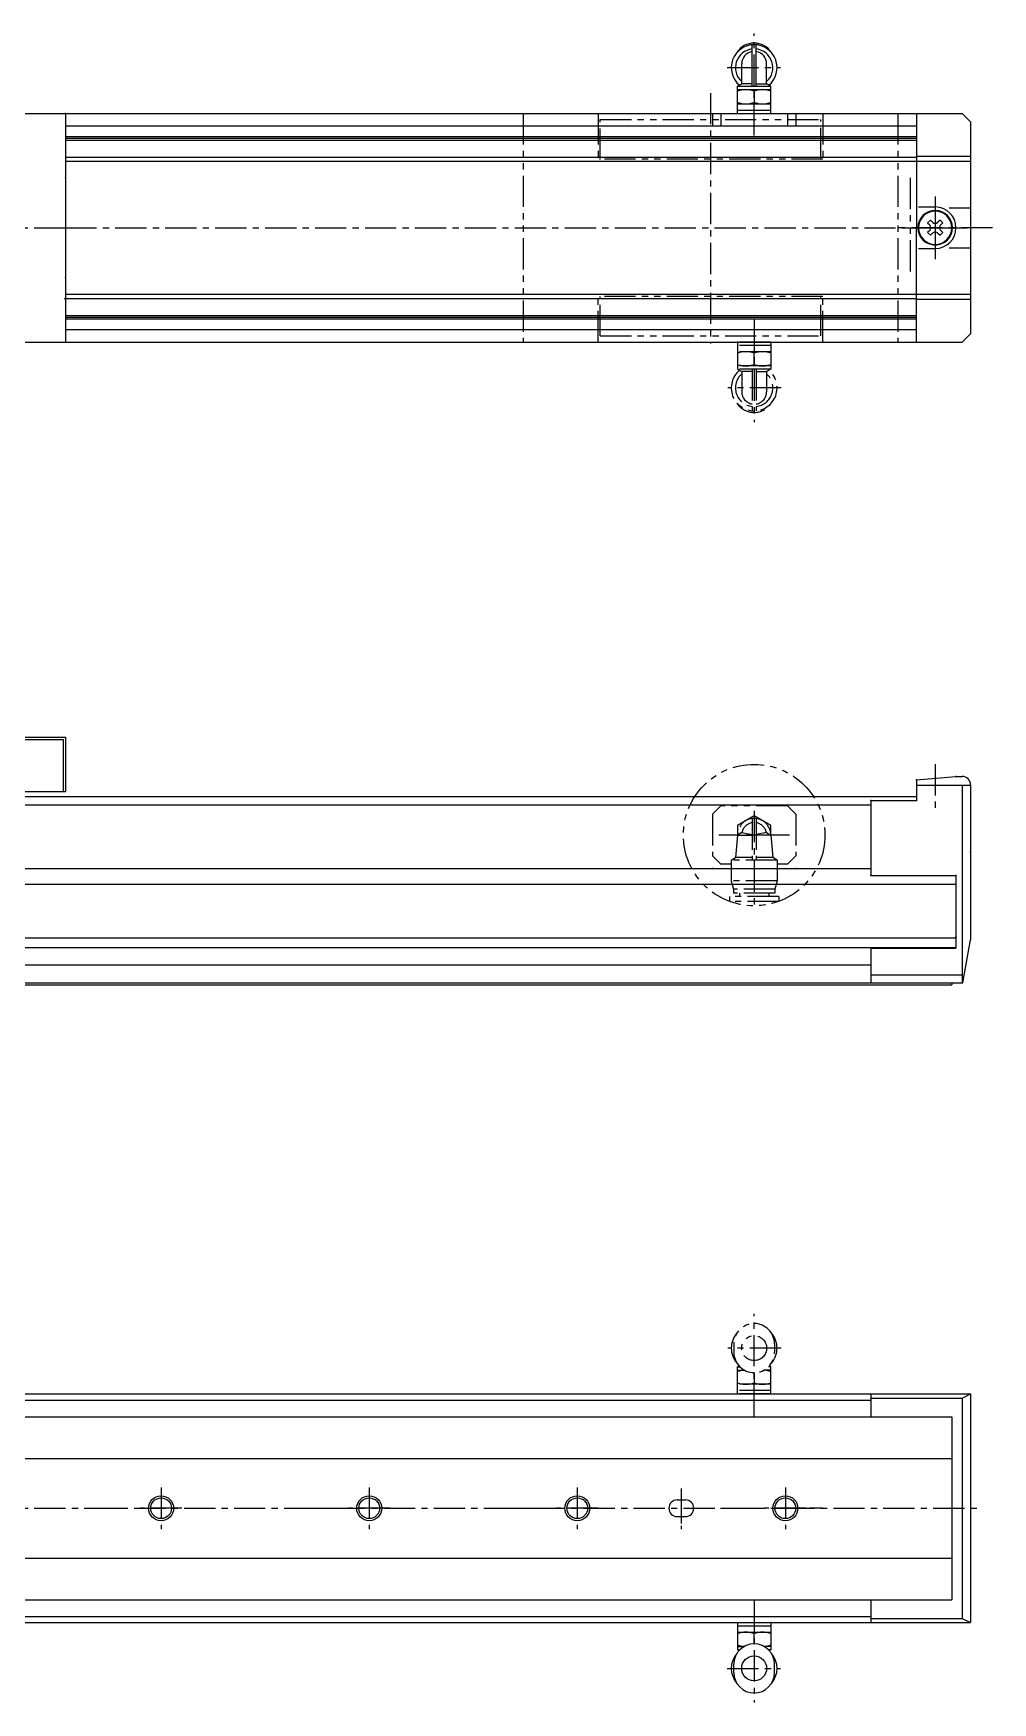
# Model space of a CAD drawing. Extents: x -774 to -90, y 103 to 509.
# Drawn here: x -320.2 to -89.7, y 107.2 to 508.5 of the extents above; entities that cross this region are included whole.
import ezdxf

# ---------------------------------------------------------------- set-up
doc = ezdxf.new("R2010")
doc.units = 0
for name, pattern in [('CENTER', [12, 7.5, -1.5, 1.5, -1.5]), ('CONTINOUS', [0]), ('PHANTOM', [15, 7.5, -1.5, 1.5, -1.5, 1.5, -1.5])]:
    doc.linetypes.add(name, pattern=pattern)
doc.layers.get('0').update_dxf_attribs({"linetype": 'CONTINUOUS'})
doc.layers.add('CENTER', color=1, linetype='CENTER')

msp = doc.modelspace()

# ---------------------------------------------------------------- linework, layer by layer
at = {"color": 7, "linetype": 'CONTINOUS'}
for p, q in [((-147.52, 495.79), (-147.52, 505.76)), ((-146.52, 495.79), (-146.52, 505.76)), ((-150.02, 496.36), (-150.02, 501.19)), ((-144.02, 496.36), (-144.02, 501.19)), ((-151.02, 495.79), (-150.02, 496.36)), ((-151.02, 495.79), (-143.02, 495.79)), ((-151.02, 489.29), (-151.02, 495.79)), ((-151.02, 494.99), (-143.02, 494.99)), ((-147.52, 496.36), (-150.02, 496.36)), ((-147.02, 494.63), (-147.02, 491.94)), ((-146.52, 496.36), (-144.02, 496.36)), ((-143.02, 495.79), (-144.02, 496.36)), ((-143.02, 489.29), (-143.02, 495.79)), ((-151.02, 491.59), (-143.02, 491.59)), ((-151.02, 490.09), (-143.02, 490.09)), ((-581.02, 489.29), (-108.02, 489.29)), ((-330.52, 489.29), (-312.52, 489.29)), ((-312.52, 489.29), (-312.52, 434.29)), ((-312.52, 486.29), (-108.02, 486.29)), ((-157.02, 489.29), (-157.02, 486.29)), ((-155.02, 489.29), (-155.02, 486.29)), ((-151.02, 489.29), (-143.02, 489.29)), ((-139.02, 489.29), (-139.02, 486.29)), ((-137.02, 489.29), (-137.02, 486.29)), ((-108.02, 489.29), (-108.02, 461.79)), ((-108.02, 489.29), (-97.02, 489.29)), ((-95.02, 487.29), (-97.02, 489.29)), ((-95.02, 487.29), (-95.02, 436.29)), ((-312.52, 483.69), (-108.02, 483.69)), ((-312.52, 483.29), (-108.02, 483.29)), ((-312.52, 482.88), (-108.02, 482.88)), ((-312.52, 478.79), (-108.02, 478.79)), ((-312.52, 477.79), (-108.02, 477.79)), ((-108.02, 478.99), (-95.02, 478.99)), ((-108.02, 477.79), (-95.02, 477.79)), ((-107.51, 466.79), (-103.52, 466.79)), ((-100.2, 466.59), (-95.02, 466.59)), ((-108.02, 434.29), (-108.02, 461.79)), ((-104.68, 463.6), (-105.33, 462.95)), ((-105.33, 462.95), (-104.83, 462.45)), ((-104.18, 463.1), (-104.68, 463.6)), ((-102.36, 463.6), (-102.85, 463.1)), ((-101.71, 462.95), (-102.36, 463.6)), ((-102.2, 462.45), (-101.71, 462.95)), ((-104.83, 461.12), (-105.33, 460.63)), ((-105.33, 460.63), (-104.68, 459.98)), ((-104.68, 459.98), (-104.18, 460.47)), ((-102.85, 460.47), (-102.36, 459.98)), ((-102.36, 459.98), (-101.71, 460.63)), ((-101.71, 460.63), (-102.2, 461.12)), ((-107.51, 456.79), (-103.52, 456.79)), ((-100.2, 456.98), (-95.02, 456.98)), ((-312.52, 445.79), (-108.02, 445.79)), ((-108.02, 445.79), (-95.02, 445.79)), ((-312.81, 444.79), (-108.02, 444.79)), ((-108.02, 444.59), (-95.02, 444.59)), ((-312.52, 440.69), (-108.02, 440.69)), ((-312.52, 440.29), (-108.02, 440.29)), ((-312.52, 439.88), (-108.02, 439.88)), ((-581.02, 434.29), (-108.02, 434.29)), ((-330.52, 434.29), (-312.52, 434.29)), ((-312.52, 437.29), (-108.02, 437.29)), ((-108.02, 434.29), (-97.02, 434.29)), ((-95.02, 436.29), (-97.02, 434.29)), ((-402.02, 338.79), (-313.02, 338.79)), ((-331.02, 339.29), (-312.52, 339.29)), ((-313.02, 338.79), (-313.02, 326.29)), ((-312.52, 339.29), (-312.52, 326.29)), ((-108.02, 329.06), (-98.52, 329.89)), ((-98.52, 329.89), (-97.02, 329.89)), ((-575.02, 325.09), (-108.02, 325.09)), ((-402.52, 326.29), (-312.52, 326.29)), ((-108.02, 329.01), (-108.02, 324.09)), ((-108.02, 327.79), (-95.02, 327.79)), ((-97.02, 327.79), (-97.02, 280.29)), ((-95.02, 327.89), (-95.02, 290.63)), ((-575.02, 323.09), (-119.02, 323.09)), ((-119.02, 324.09), (-108.02, 324.09)), ((-119.02, 324.09), (-119.02, 306.09)), ((-575.02, 307.79), (-119.02, 307.79)), ((-119.02, 306.09), (-98.52, 306.09)), ((-98.52, 306.09), (-98.52, 291.29)), ((-595.02, 303.96), (-98.52, 303.96)), ((-595.02, 291.12), (-98.52, 291.12)), ((-98.52, 291.29), (-98.52, 288.59)), ((-96.84, 280.29), (-95.02, 290.63)), ((-595.02, 288.79), (-98.52, 288.79)), ((-119.02, 288.59), (-119.02, 280.29)), ((-119.02, 288.59), (-98.52, 288.59)), ((-575.02, 284.62), (-119.02, 284.62)), ((-119.02, 282.18), (-97.02, 282.18)), ((-575.02, 280.29), (-119.02, 280.29)), ((-463.52, 279.79), (-277.93, 279.79)), ((-302.05, 279.79), (-99.52, 279.79)), ((-119.02, 280.29), (-96.84, 280.29)), ((-99.52, 280.29), (-99.52, 279.79)), ((-99.52, 280.29), (-97.84, 280.29)), ((-601.02, 181.46), (-95.02, 181.46)), ((-119.02, 181.46), (-119.02, 175.96)), ((-97.02, 180.46), (-95.02, 181.46)), ((-95.02, 181.46), (-95.02, 126.46)), ((-576.02, 179.96), (-119.02, 179.96)), ((-119.02, 180.46), (-97.02, 180.46)), ((-97.02, 180.46), (-97.02, 127.46)), ((-591.02, 175.96), (-99.52, 175.96)), ((-99.52, 175.96), (-99.52, 131.96)), ((-591.02, 165.96), (-99.52, 165.96)), ((-591.02, 141.96), (-99.52, 141.96)), ((-591.02, 131.96), (-99.52, 131.96)), ((-119.02, 131.96), (-119.02, 126.46)), ((-601.02, 126.46), (-95.02, 126.46)), ((-576.02, 127.96), (-119.02, 127.96)), ((-151.02, 126.46), (-143.02, 126.46)), ((-151.02, 126.46), (-151.02, 119.96)), ((-151.02, 125.66), (-143.02, 125.66)), ((-143.02, 126.46), (-143.02, 119.96)), ((-119.02, 127.46), (-97.02, 127.46)), ((-97.02, 127.46), (-95.02, 126.46)), ((-151.02, 124.16), (-143.02, 124.16)), ((-151.02, 120.76), (-149.37, 120.76)), ((-147.02, 121.36), (-147.02, 123.8)), ((-143.02, 120.76), (-144.67, 120.76)), ((-151.92, 114.46), (-151.92, 116.46)), ((-151.02, 119.96), (-150.45, 119.96)), ((-151.02, 119.96), (-150.65, 119.75)), ((-143.02, 119.96), (-143.59, 119.96)), ((-143.02, 119.96), (-143.39, 119.75)), ((-142.12, 114.46), (-142.12, 116.46))]:
    msp.add_line(p, q, dxfattribs=at)
at = {"color": 3, "linetype": 'PHANTOM'}
for p, q in [((-202.52, 489.29), (-202.52, 434.29)), ((-184.52, 489.29), (-184.52, 478.29)), ((-184.02, 487.79), (-131.02, 487.79)), ((-184.02, 478.18), (-184.02, 487.79)), ((-131.02, 478.3), (-131.02, 487.79)), ((-130.52, 489.29), (-130.52, 478.29)), ((-112.52, 489.29), (-112.52, 434.29)), ((-130.52, 478.29), (-184.52, 478.29)), ((-184.02, 478.79), (-131.02, 478.79)), ((-109.52, 473.79), (-109.52, 449.79)), ((-184.52, 434.29), (-184.52, 445.29)), ((-130.52, 445.29), (-184.52, 445.29)), ((-184.02, 435.79), (-184.02, 445.29)), ((-184.02, 444.79), (-131.02, 444.79)), ((-131.02, 435.79), (-131.02, 445.29)), ((-130.52, 434.29), (-130.52, 445.29)), ((-184.02, 435.79), (-131.02, 435.79)), ((-143.02, 434.29), (-151.02, 434.29)), ((-151.02, 434.29), (-151.02, 427.79)), ((-143.02, 433.49), (-151.02, 433.49)), ((-143.02, 434.29), (-143.02, 427.79)), ((-143.02, 431.99), (-151.02, 431.99)), ((-147.02, 428.94), (-147.02, 431.63)), ((-143.02, 428.59), (-151.02, 428.59)), ((-151.02, 427.79), (-150.02, 427.21)), ((-143.02, 427.79), (-151.02, 427.79)), ((-147.52, 427.21), (-150.02, 427.21)), ((-150.02, 427.21), (-150.02, 422.38)), ((-147.52, 427.79), (-147.52, 417.81)), ((-146.52, 427.79), (-146.52, 417.81)), ((-146.52, 427.21), (-144.02, 427.21)), ((-143.02, 427.79), (-144.02, 427.21)), ((-144.02, 427.21), (-144.02, 422.38)), ((-155.02, 322.79), (-157.02, 320.79)), ((-139.02, 322.79), (-155.02, 322.79)), ((-137.02, 320.79), (-139.02, 322.79)), ((-157.02, 320.79), (-157.02, 310.79)), ((-147.02, 320.41), (-151.02, 318.1)), ((-151.02, 318.1), (-151.02, 315.79)), ((-147.52, 319.76), (-147.52, 309.79)), ((-143.02, 318.1), (-147.02, 320.41)), ((-146.52, 319.76), (-146.52, 309.79)), ((-143.02, 315.79), (-143.02, 318.1)), ((-137.02, 320.79), (-137.02, 310.79)), ((-151.02, 315.79), (-151.52, 310.36)), ((-149.96, 316.4), (-151.02, 315.79)), ((-151.02, 315.79), (-147.52, 315.79)), ((-149.96, 316.4), (-147.52, 315.89)), ((-144.08, 316.4), (-146.52, 315.89)), ((-144.08, 316.4), (-143.02, 315.79)), ((-143.02, 315.79), (-142.52, 310.36)), ((-155.02, 308.79), (-157.02, 310.79)), ((-152.52, 309.79), (-151.52, 310.36)), ((-141.52, 309.79), (-152.52, 309.79)), ((-152.52, 309.79), (-152.52, 304.79)), ((-147.52, 310.36), (-151.52, 310.36)), ((-142.52, 310.36), (-146.52, 310.36)), ((-141.52, 309.79), (-142.52, 310.36)), ((-141.52, 309.79), (-141.52, 304.79)), ((-139.02, 308.79), (-137.02, 310.79)), ((-152.52, 308.79), (-155.02, 308.79)), ((-139.02, 308.79), (-141.52, 308.79)), ((-141.12, 300.99), (-152.92, 300.99)), ((-152.92, 300.99), (-152.92, 299.79)), ((-141.52, 304.79), (-152.52, 304.79)), ((-152.52, 304.79), (-152.02, 302.79)), ((-152.02, 302.79), (-152.02, 301.79)), ((-142.02, 302.79), (-152.02, 302.79)), ((-142.02, 301.79), (-152.02, 301.79)), ((-150.52, 301.79), (-150.52, 300.99)), ((-143.52, 301.79), (-143.52, 300.99)), ((-141.52, 304.79), (-142.02, 302.79)), ((-142.02, 302.79), (-142.02, 301.79)), ((-141.12, 300.99), (-141.12, 299.79)), ((-141.12, 299.79), (-152.92, 299.79)), ((-151.92, 193.46), (-151.92, 191.46)), ((-142.12, 193.46), (-142.12, 191.46)), ((-151.02, 187.96), (-150.65, 188.17)), ((-151.02, 181.46), (-151.02, 187.96)), ((-151.02, 187.96), (-150.45, 187.96)), ((-151.02, 187.16), (-149.37, 187.16)), ((-147.02, 186.56), (-147.02, 184.12)), ((-143.02, 187.16), (-144.67, 187.16)), ((-143.02, 187.96), (-143.59, 187.96)), ((-143.02, 187.96), (-143.39, 188.17)), ((-143.02, 181.46), (-143.02, 187.96)), ((-143.02, 183.76), (-151.02, 183.76)), ((-143.02, 182.26), (-151.02, 182.26)), ((-143.02, 181.46), (-151.02, 181.46))]:
    msp.add_line(p, q, dxfattribs=at)
at = {"color": 7, "linetype": 'CENTER'}
for p, q in [((-164.52, 158.71), (-164.52, 148.96)), ((-164.52, 157.83), (-164.52, 150.27))]:
    msp.add_line(p, q, dxfattribs=at)
at = {"color": 7, "linetype": 'CONTINUOUS'}
for p, q in [((-165.52, 155.96), (-163.52, 155.96)), ((-165.52, 151.96), (-163.52, 151.96))]:
    msp.add_line(p, q, dxfattribs=at)
at = {"color": 3, "linetype": 'PHANTOM'}
for centre, radius in [((-147.02, 315.79), 17), ((-147.02, 192.46), 3)]:
    msp.add_circle(centre, radius, dxfattribs=at)
at = {"color": 7, "linetype": 'CONTINOUS'}
for centre, radius in [((-289.52, 153.96), 3), ((-239.52, 153.96), 3), ((-189.52, 153.96), 3), ((-139.52, 153.96), 3), ((-289.52, 153.96), 2.5), ((-239.52, 153.96), 2.5), ((-189.52, 153.96), 2.5), ((-139.52, 153.96), 2.5), ((-147.02, 115.46), 3)]:
    msp.add_circle(centre, radius, dxfattribs=at)
for centre, radius, start, end in [((-147.02, 500.29), 5.5, 309.8225, 230.1775), ((-147.02, 501.29), 4.9, 32.3231, 147.6768), ((-147.02, 500.29), 4.5, 96.3794, 228.1897), ((-147.02, 501.19), 3, 99.5941, 180), ((-147.02, 500.29), 4.5, 311.8103, 83.6206), ((-147.02, 501.19), 3, 0, 80.4059), ((-149.02, 489.21), 5.78, 69.7438, 110.2561), ((-145.02, 489.21), 5.78, 69.7439, 110.2561), ((-149.02, 497.36), 5.78, 249.7439, 290.2561), ((-145.02, 497.36), 5.78, 249.7439, 290.2561), ((-103.52, 461.79), 4.15, 0, 359.9997), ((-103.52, 461.79), 4, 0, 359.9997), ((-103.52, 461.79), 5, 270, 90), ((-105.5, 461.79), 0.94, 315, 45), ((-103.52, 463.77), 0.94, 225.0001, 315), ((-101.54, 461.79), 0.94, 135.0001, 225.0001), ((-103.52, 459.81), 0.94, 45, 135.0001), ((-97.02, 327.89), 2, 0, 90), ((-147.02, 116.46), 4.9, 0, 180), ((-149.02, 118.39), 5.78, 69.7439, 110.2561), ((-149.02, 126.54), 5.78, 249.7439, 266.706), ((-145.02, 118.39), 5.78, 69.7439, 110.2561), ((-145.02, 126.54), 5.78, 273.2941, 290.2561), ((-147.02, 115.46), 5.5, 138.8389, 221.1611), ((-147.02, 115.46), 5.5, 318.839, 41.1612), ((-147.02, 114.46), 4.9, 180, 0)]:
    msp.add_arc(centre, radius, start, end, dxfattribs=at)
at = {"color": 3, "linetype": 'PHANTOM'}
for centre, radius, start, end in [((-149.02, 426.21), 5.78, 69.7439, 110.2561), ((-145.02, 426.21), 5.78, 69.7439, 110.2561), ((-147.02, 423.29), 5.5, 129.8225, 50.1775), ((-147.02, 423.29), 4.5, 131.8103, 263.6206), ((-149.02, 434.36), 5.78, 249.7439, 290.2561), ((-145.02, 434.36), 5.78, 249.7438, 290.2561), ((-147.02, 423.29), 4.5, 276.3794, 48.1897), ((-147.02, 422.38), 3, 180, 260.4059), ((-147.02, 422.38), 3, 279.5941, 0), ((-147.02, 422.29), 4.9, 212.3231, 327.6768), ((-147.02, 315.79), 4, 0.0002, 180.0001), ((-147.02, 315.79), 3, 99.594, 168.1896), ((-147.02, 315.79), 3, 11.8104, 80.406), ((-147.02, 193.46), 4.9, 0, 180), ((-147.02, 192.46), 5.5, 138.839, 221.1612), ((-147.02, 192.46), 5.5, 318.8389, 41.1611), ((-147.02, 191.46), 4.9, 180.0001, 0), ((-149.02, 181.39), 5.78, 93.2941, 110.2561), ((-145.02, 181.39), 5.78, 69.7439, 86.706), ((-149.02, 189.54), 5.78, 249.7439, 290.2561), ((-145.02, 189.54), 5.78, 249.7439, 290.2561)]:
    msp.add_arc(centre, radius, start, end, dxfattribs=at)
at = {"color": 7, "linetype": 'CONTINUOUS'}
for centre, start, end in [((-165.52, 153.96), 90, 270), ((-163.52, 153.96), 270, 90)]:
    msp.add_arc(centre, 2, start, end, dxfattribs=at)
at = {"color": 7, "linetype": 'CONTINOUS'}
for p in [(-312.52, 489.29), (-147.02, 489.29), (-147.02, 489.29), (-143.02, 489.29), (-312.52, 473.79), (-108.02, 461.79), (-103.52, 461.79), (-103.52, 461.79), (-103.52, 461.79), (-95.02, 461.79), (-95.02, 461.79), (-312.52, 449.79), (-312.52, 434.29), (-151.02, 434.29), (-147.02, 434.29), (-147.02, 434.29), (-147.02, 434.29), (-108.02, 434.29), (-108.02, 329.06), (-98.52, 329.89), (-108.02, 329.01), (-119.02, 324.09), (-108.02, 324.09), (-147.02, 315.79), (-147.02, 315.79), (-95.02, 311.79), (-95.02, 311.79), (-157.02, 307.79), (-137.02, 307.79), (-119.02, 306.09), (-98.52, 306.09), (-147.02, 299.79), (-98.52, 291.29), (-151.02, 181.46), (-147.02, 181.46), (-147.02, 181.46), (-147.02, 126.46), (-147.02, 126.46), (-147.02, 126.46), (-143.02, 126.46)]:
    msp.add_point(p, dxfattribs=at)
at = {"layer": 'CENTER', "color": 1, "linetype": 'CENTER'}
for p, q in [((-147.02, 483.93), (-147.02, 508.51)), ((-153.47, 500.29), (-140.69, 500.29)), ((-157.52, 494.17), (-157.52, 433.95)), ((-103.52, 469.33), (-103.52, 454.25)), ((-103.52, 469.33), (-103.52, 454.25)), ((-103.52, 467.79), (-103.52, 455.79)), ((-103.52, 466.79), (-103.52, 456.79)), ((-656.04, 461.79), (-312.52, 461.79)), ((-312.52, 461.79), (-95.75, 461.79)), ((-89.73, 461.79), (-112.86, 461.79)), ((-111.06, 461.79), (-95.98, 461.79)), ((-111.06, 461.79), (-95.98, 461.79)), ((-109.52, 461.79), (-97.52, 461.79)), ((-147.02, 439.65), (-147.02, 415.06)), ((-140.56, 423.29), (-153.35, 423.29)), ((-103.52, 332.83), (-103.52, 321.17)), ((-147.02, 321.61), (-147.02, 297.8)), ((-138.52, 315.79), (-155.52, 315.79)), ((-141.35, 315.79), (-152.11, 315.79)), ((-147.02, 176.1), (-147.02, 200.69)), ((-140.56, 192.46), (-153.35, 192.46)), ((-289.52, 158.96), (-289.52, 148.96)), ((-239.52, 158.96), (-239.52, 148.96)), ((-189.52, 158.96), (-189.52, 148.96)), ((-139.52, 158.96), (-139.52, 148.96)), ((-655.99, 153.96), (-93.13, 153.96)), ((-305.08, 153.96), (-296.2, 153.96)), ((-284.52, 153.96), (-294.52, 153.96)), ((-255.08, 153.96), (-246.2, 153.96)), ((-234.52, 153.96), (-244.52, 153.96)), ((-205.08, 153.96), (-196.2, 153.96)), ((-184.52, 153.96), (-194.52, 153.96)), ((-155.08, 153.96), (-146.2, 153.96)), ((-134.52, 153.96), (-144.52, 153.96)), ((-142.58, 153.96), (-133.7, 153.96)), ((-130.58, 153.96), (-133.7, 153.96)), ((-130.58, 153.96), (-133.7, 153.96)), ((-147.02, 131.82), (-147.02, 107.24)), ((-153.47, 115.46), (-140.69, 115.46))]:
    msp.add_line(p, q, dxfattribs=at)

doc.saveas('drawing.dxf')
